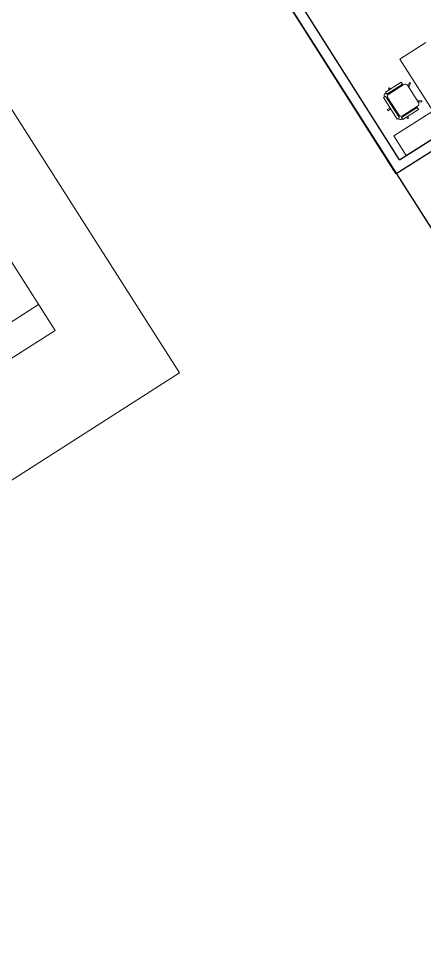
# Model space of a CAD drawing. Header units: metres. Extents: x -71 to 881, y -503 to 661.
# Drawn here: x 174.56 to 182.46, y 516.28 to 534.42 of the extents above; entities that cross this region are included whole.
import ezdxf

# ---------------------------------------------------------------- set-up
doc = ezdxf.new("R2010")
doc.units = ezdxf.units.M
for name, color, linetype, lineweight in [('02. Paredes', 6, 'Continuous', 30), ('04. Pisos', 8, 'Continuous', 5), ('07. Mobiliário', 51, 'Continuous', 5)]:
    doc.layers.add(name, color=color, linetype=linetype, lineweight=lineweight)

msp = doc.modelspace()

# ---------------------------------------------------------------- linework, layer by layer
msp.add_lwpolyline([(179.102, 535.825), (189.848, 542.65), (203.079, 521.816), (192.375, 515.018), (179.102, 535.825)])
at = {"layer": '02. Paredes'}
for p, q in [((181.916, 531.393), (179.102, 535.825)), ((181.978, 531.669), (179.378, 535.764)), ((181.978, 531.669), (187.068, 534.902)), ((186.441, 534.267), (181.916, 531.393))]:
    msp.add_line(p, q, dxfattribs=at)
at = {"layer": '04. Pisos'}
for p, q in [((171.136, 537.807), (177.697, 527.521)), ((172.046, 533.406), (175.273, 528.347)), ((174.95, 528.853), (166.519, 523.475)), ((175.273, 528.347), (166.842, 522.969)), ((177.697, 527.521), (165.388, 519.67))]:
    msp.add_line(p, q, dxfattribs=at)
at = {"layer": '07. Mobiliário'}
for p, q in [((181.986, 533.629), (182.493, 533.951)), ((182.871, 532.237), (181.986, 533.629)), ((181.707, 532.987), (182.011, 533.18)), ((182.144, 533.101), (182.172, 533.173)), ((182.16, 533.075), (182.195, 533.164)), ((181.702, 532.958), (181.718, 532.969)), ((181.707, 532.987), (181.733, 532.945)), ((181.733, 532.945), (182.038, 533.138)), ((181.782, 533.035), (181.762, 533.052)), ((182.063, 533.134), (181.769, 532.947)), ((181.804, 533.049), (181.777, 533.071)), ((181.836, 532.99), (181.823, 533.001)), ((181.858, 533.004), (181.845, 533.015)), ((182.347, 532.782), (182.133, 533.119)), ((181.709, 532.909), (181.667, 532.883)), ((181.935, 532.461), (181.667, 532.883)), ((181.977, 532.487), (181.709, 532.909)), ((181.753, 532.877), (181.967, 532.541)), ((182.319, 532.825), (182.414, 532.819)), ((182.336, 532.799), (182.412, 532.795)), ((181.794, 532.682), (181.736, 532.645)), ((181.736, 532.645), (181.749, 532.624)), ((181.807, 532.661), (181.749, 532.624)), ((181.853, 532.72), (181.836, 532.709)), ((181.867, 532.699), (181.85, 532.688)), ((181.87, 532.134), (182.63, 532.616)), ((182.019, 532.494), (182.324, 532.688)), ((182.037, 532.525), (182.331, 532.712)), ((182.046, 532.452), (182.351, 532.646)), ((182.351, 532.646), (182.324, 532.688)), ((181.977, 532.487), (181.935, 532.461)), ((182.018, 532.46), (182.034, 532.471)), ((182.046, 532.452), (182.019, 532.494)), ((182.104, 532.568), (182.109, 532.551)), ((182.122, 532.5), (182.128, 532.474)), ((182.126, 532.582), (182.131, 532.565)), ((182.144, 532.514), (182.152, 532.48)), ((182.871, 532.237), (182.111, 531.754)), ((182.111, 531.754), (181.87, 532.134))]:
    msp.add_line(p, q, dxfattribs=at)
at = {"layer": '07. Mobiliário', "ltscale": 60}
msp.add_line((182.038, 533.138), (182.011, 533.18), dxfattribs=at)
at = {"layer": '07. Mobiliário'}
for centre, radius, start, end in [((182.09, 533.091), 0.0507, 32.4183, 122.4183), ((182.05, 532.83), 0.364, 66.4681, 70.3686), ((182.05, 532.83), 0.364, 138.4681, 142.3686), ((181.726, 532.92), 0.045, 122.4183, 212.4183), ((181.796, 532.905), 0.0507, 122.4183, 212.4183), ((182.304, 532.755), 0.0507, 302.4183, 32.4183), ((182.05, 532.83), 0.364, 354.4681, 358.3686), ((181.994, 532.498), 0.045, 212.4183, 302.4183), ((182.01, 532.568), 0.0507, 212.4183, 302.4183), ((182.05, 532.83), 0.364, 282.4681, 286.3686)]:
    msp.add_arc(centre, radius, start, end, dxfattribs=at)

doc.saveas('drawing.dxf')
